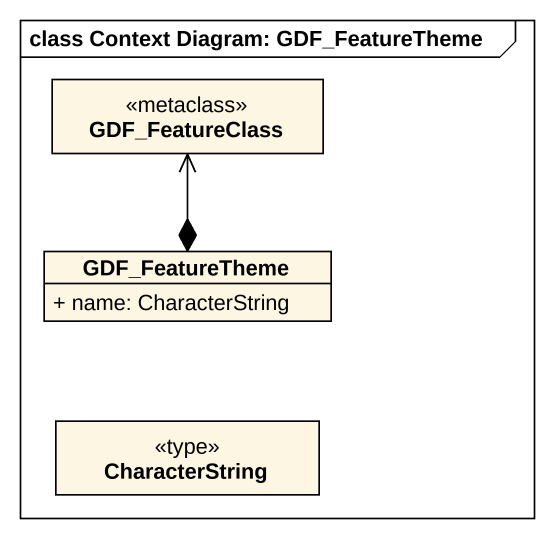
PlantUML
@startuml
mainframe class Context Diagram: GDF_FeatureTheme
hide circle
hide empty members
skinparam classAttributeIconSize 0
class GDF_FeatureClass <<metaclass>>
class GDF_FeatureTheme {
  + name: CharacterString
}
class CharacterString <<type>>
GDF_FeatureTheme *-up-> GDF_FeatureClass
@enduml
